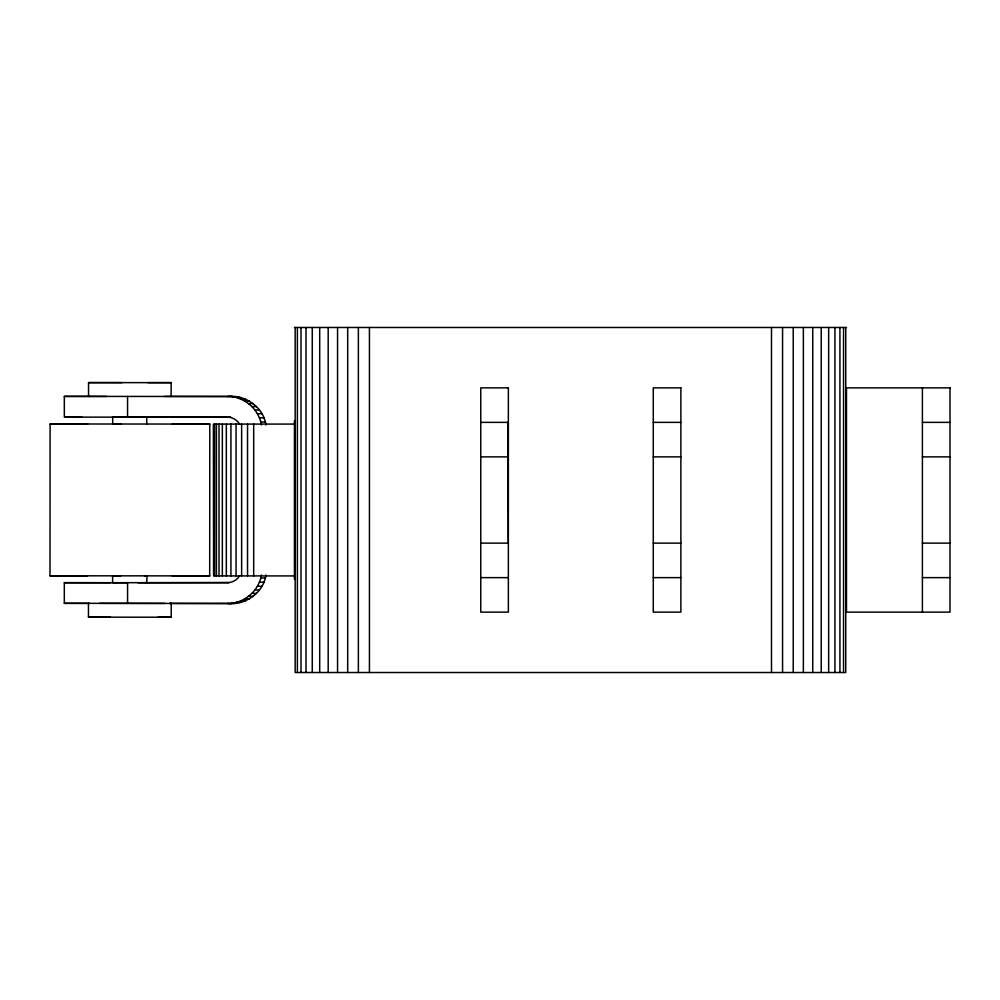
<?xml version="1.0" encoding="UTF-8"?>
<svg xmlns="http://www.w3.org/2000/svg" width="1000" height="1000" viewBox="0 0 1000 1000"><rect width="100%" height="100%" fill="white"/><g stroke="black" fill="none" stroke-linecap="round" stroke-linejoin="round"><path stroke-width="1.5" d="M50.1 423.975L209.788 424.075L209.7 575.887L50 575.788L50.1 423.975L87.675 423.988M88.225 603.375L64.312 603.337L64.312 582.688L127.575 582.725L127.575 603.362L227.575 603.488C245.238 605.525 263.363 592.875 266 575M110.4 617.175L88.462 617.15L88.475 603.35L89.5 603.35M122.1 382.612L88.55 382.612L88.537 396.413L106.55 396.425M120.712 575.825L112.6 575.825L112.6 582.725L229.363 582.463A13.537 13.525 90 0 0 239.525 575.862M113.438 424.012L112.7 424.012L112.713 416.825L146.45 416.85M127.55 417.137L127.55 396.438M146.65 582.75L147.088 575.85L144.488 575.85M164.062 396.45L171.125 396.45L171.137 382.65L88.55 382.612M88.462 617.15L171.213 617.225L171.225 603.425L169.438 603.413M227.575 603.488C243.775 603.675 258.975 591.05 261.425 574.975M64.312 603.337L127.575 603.362M170.188 603.425L232.113 603.488M294.438 327.488L846.488 327.488M171.137 382.65L147.85 382.638M230.588 417.188L64.338 417.113L64.325 396.4L89.775 396.4M64.325 396.4L227.537 396.488C245.225 394.462 263.387 407.1 266.012 425.012M227.537 396.488L236.612 396.775M232.037 396.775L241.038 397.663M236.462 397.663L240.738 399.113L245.3 399.113M240.738 399.113L244.775 401.112L249.35 401.112M244.775 401.112L248.538 403.612L253.1 403.612M248.538 403.612L251.925 406.587L256.5 406.587M251.925 406.587L254.9 409.988L259.462 409.988M254.9 409.988L257.4 413.738L261.975 413.738M146.762 416.85L146.75 424.038M81.9 417.125L65.963 417.113M257.4 413.738L259.4 417.788L263.975 417.788M259.4 417.788L260.85 422.062L265.425 422.062M480.763 422.362L508.363 422.362M653.275 422.362L680.875 422.362M922.4 422.362L950 422.362M112.7 424.012L120.812 424.012M209.788 424.075L172.225 424.062M295.15 424.087L213.375 424.087L213.588 575.913L295.225 575.913M480.763 456.875L508.013 456.875L508.263 543.125L480.763 543.125M653.275 456.875L680.875 456.875M922.4 456.875L950 456.875M653.275 543.125L680.875 543.125M922.4 543.125L950 543.125M50 575.788L87.575 575.8M209.7 575.887L172.125 575.875M480.763 577.638L508.363 577.638M653.275 577.638L680.875 577.638M922.4 577.638L950 577.638M110.688 582.712L64.312 582.688M146.2 582.75L228.988 582.8M171.175 396.438L232.113 396.488M112.713 416.825L113.45 416.825M146.175 417.137L230.55 417.188M112.6 575.825L113.35 575.825M137.95 582.737L147.088 582.75M99.562 603.35L164.963 603.413M158.075 617.2L171.213 617.225M260.837 577.925L265.413 577.95M259.387 582.2L263.962 582.212M257.387 586.237L261.962 586.263M254.875 589.987L259.462 590.013M251.912 593.387L256.488 593.4M248.512 596.35L253.088 596.375M244.762 598.862L249.338 598.888M240.725 600.85L245.3 600.875M236.45 602.3L241.025 602.325M232.037 603.188L236.612 603.2M260.85 422.062L261.438 425.012M922.4 387.863L922.4 612.137M845.75 327.488L845.75 672.513L295.175 672.513L295.175 327.488M843.55 327.488L843.55 672.513M839.925 327.488L839.925 672.513M834.938 327.488L834.938 672.513M828.662 327.488L828.662 672.513M821.225 327.488L821.225 672.513M812.738 327.488L812.738 672.513M803.363 327.488L803.363 672.513M793.238 327.488L793.238 672.513M782.562 327.488L782.562 672.513M771.488 327.488L771.488 672.513M508.013 422.362L508.013 456.875M369.438 327.488L369.438 672.513M358.375 327.488L358.375 672.513M347.688 327.488L347.688 672.513M337.562 327.488L337.562 672.513M328.188 327.488L328.188 672.513M319.7 327.488L319.7 672.513M312.262 327.488L312.262 672.513M306 327.488L306 672.513M301 327.488L301 672.513M297.375 327.488L297.375 672.513M294.438 420.637L294.438 579.362M253.688 424.087L253.688 575.913M247.537 424.087L247.537 575.913M241.637 424.087L241.637 575.913M236.062 424.087L236.062 575.913M230.938 424.087L230.938 575.913M226.337 424.087L226.337 575.913M222.338 424.087L222.338 575.913M219.013 424.087L219.013 575.913M216.412 424.087L216.412 575.913M214.6 424.087L214.6 575.913M227.537 417.188A13.812 13.8 -90 0 1 239.488 424.087M508.363 387.863L480.763 387.863L480.763 612.137L508.363 612.137L508.363 387.863M680.875 387.863L653.275 387.863L653.275 612.137L680.875 612.137L680.875 387.863M950 387.863L846.488 387.863L846.488 612.137L950 612.137L950 387.863"/></g></svg>
